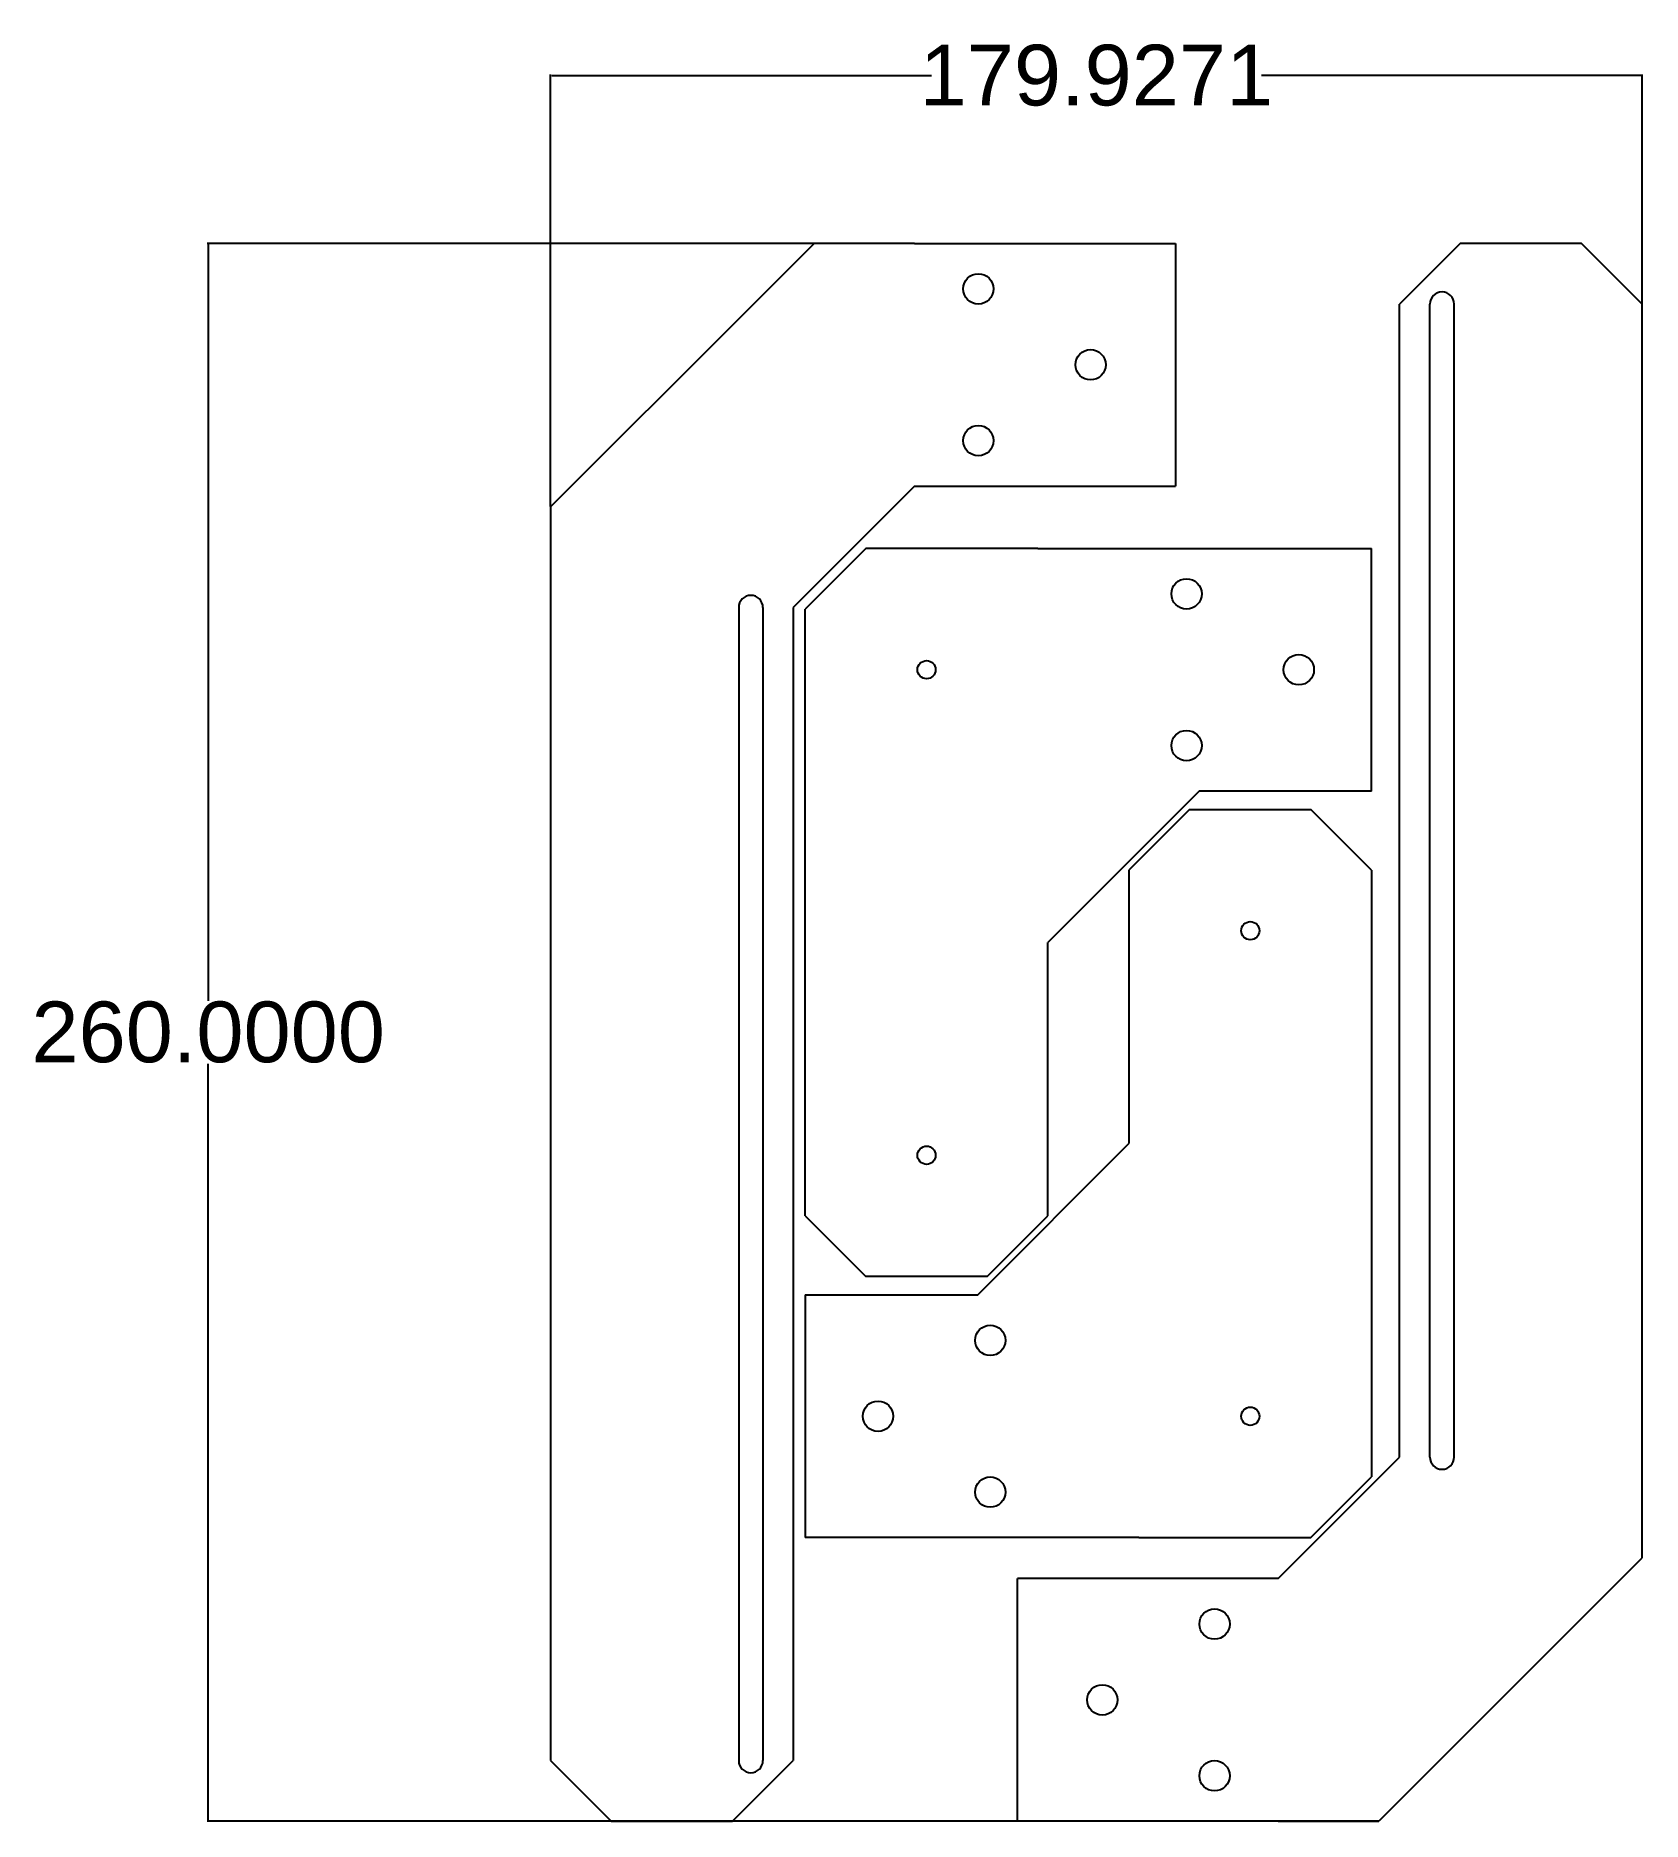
# Model space of a CAD drawing. Header units: inches. Extents: x 13807 to 14071, y 4014 to 4308.
import ezdxf

# ---------------------------------------------------------------- set-up
doc = ezdxf.new("R2010")
doc.units = ezdxf.units.IN
doc.header["$MEASUREMENT"] = 0
doc.styles.get("Standard").update_dxf_attribs({"font": 'arial.ttf'})
doc.dimstyles.get("Standard").update_dxf_attribs({"dimtxt": 0.18, "dimasz": 0.18, "dimexe": 0.18, "dimexo": 0.0625, "dimgap": 0.09, "dimtad": 0, "dimtih": 1, "dimtoh": 1, "dimdec": 4, "dimzin": 0, "dimdsep": 46, "dimtxsty": 'Standard', "dimcen": 0.09, "dimadec": 0, "dimazin": 0, "dimtfac": 1, "dimtdec": 4, "dimtofl": 0, "dimtmove": 0, "dimatfit": 3, "dimfxl": 0, "dimtolj": 1, "dimtzin": 0, "dimarcsym": 0})

# ---------------------------------------------------------------- blocks, each defined once
blk = doc.blocks.new('*D4')
at = {"color": 0, "lineweight": -2}
for p, q in [((13891.51, 4230.86), (13891.51, 4302.07)), ((13891.69, 4301.89), (13954.29, 4301.89)), ((14071.25, 4301.89), (14008.65, 4301.89)), ((14071.43, 4264.29), (14071.43, 4302.07))]:
    blk.add_line(p, q, dxfattribs=at)
at = {"color": 0}
for points in [[(13891.69, 4301.92), (13891.69, 4301.86), (13891.51, 4301.89)], [(14071.25, 4301.92), (14071.25, 4301.86), (14071.43, 4301.89)]]:
    blk.add_solid(points, dxfattribs=at)
at = {"layer": 'Defpoints', "color": 0}
for p in [(14071.43, 4301.89), (14071.43, 4264.23), (13891.51, 4230.8)]:
    blk.add_point(p, dxfattribs=at)
at = {"color": 0, "insert": (13981.47, 4301.89), "char_height": 10, "attachment_point": 5}
blk.add_mtext('\\A1;179.9271', dxfattribs=at)
blk = doc.blocks.new('*D5')
at = {"color": 0, "lineweight": -2}
for p, q in [((13934.88, 4274.23), (13834.9, 4274.23)), ((13835.08, 4274.05), (13835.08, 4149.43)), ((13835.08, 4014.41), (13835.08, 4139.04)), ((14027.94, 4014.23), (13834.9, 4014.23))]:
    blk.add_line(p, q, dxfattribs=at)
at = {"color": 0}
for points in [[(13835.05, 4274.05), (13835.11, 4274.05), (13835.08, 4274.23)], [(13835.05, 4014.41), (13835.11, 4014.41), (13835.08, 4014.23)]]:
    blk.add_solid(points, dxfattribs=at)
at = {"layer": 'Defpoints', "color": 0}
for p in [(13934.94, 4274.23), (13835.08, 4014.23), (14028, 4014.23)]:
    blk.add_point(p, dxfattribs=at)
at = {"color": 0, "insert": (13835.08, 4144.23), "char_height": 10, "attachment_point": 5}
blk.add_mtext('\\A1;260.0000', dxfattribs=at)

msp = doc.modelspace()

# ---------------------------------------------------------------- linework, layer by layer
for p, q in [((13923.22233, 4262.51503), (13934.93806, 4274.23076)), ((13951.50661, 4274.23076), (13934.93806, 4274.23076)), ((13951.50661, 4274.23076), (13994.50661, 4274.23076)), ((13994.50661, 4274.23076), (13994.50661, 4234.23076)), ((14041.43371, 4274.23076), (14031.43371, 4264.23076)), ((14061.43371, 4274.23076), (14041.43371, 4274.23076)), ((14071.43371, 4264.23076), (14061.43371, 4274.23076)), ((14031.43371, 4074.23076), (14031.43371, 4264.23076)), ((14036.43371, 4074.23076), (14036.43371, 4264.23076)), ((14040.43371, 4074.23076), (14040.43371, 4264.23076)), ((14071.43371, 4057.66222), (14071.43371, 4264.23076)), ((13923.22233, 4262.51503), (13891.50661, 4230.7993)), ((13951.50661, 4234.23076), (13931.50661, 4214.23076)), ((13951.50661, 4234.23076), (13994.50661, 4234.23076)), ((13891.50661, 4230.7993), (13891.50661, 4024.23076)), ((13943.47189, 4223.97908), (13933.47189, 4213.97908)), ((13971.82424, 4223.97908), (13943.47189, 4223.97908)), ((13971.82424, 4223.97908), (14026.82424, 4223.97908)), ((14026.82424, 4183.97908), (14026.82424, 4223.97908)), ((13922.50661, 4214.23076), (13922.50661, 4024.23076)), ((13926.50661, 4214.23076), (13926.50661, 4024.23076)), ((13931.50661, 4214.23076), (13931.50661, 4024.23076)), ((13933.47189, 4113.97908), (13933.47189, 4213.97908)), ((13998.39279, 4183.97908), (13973.47189, 4159.05818)), ((14026.82424, 4183.97908), (13998.39279, 4183.97908)), ((13996.82424, 4180.97283), (13986.82424, 4170.97283)), ((13996.82424, 4180.97283), (14016.82424, 4180.97283)), ((14026.82424, 4170.97283), (14016.82424, 4180.97283)), ((13986.82424, 4170.97283), (13986.82424, 4125.89372)), ((14026.82424, 4170.97283), (14026.82424, 4070.97283)), ((13973.47189, 4113.97908), (13973.47189, 4159.05818)), ((13961.90335, 4100.97283), (13986.82424, 4125.89372)), ((13933.47189, 4113.97908), (13943.47189, 4103.97908)), ((13963.47189, 4103.97908), (13973.47189, 4113.97908)), ((13963.47189, 4103.97908), (13943.47189, 4103.97908)), ((13933.47189, 4100.97283), (13961.90335, 4100.97283)), ((13933.47189, 4100.97283), (13933.47189, 4060.97283)), ((14011.43371, 4054.23076), (14031.43371, 4074.23076)), ((14016.82424, 4060.97283), (14026.82424, 4070.97283)), ((13988.47189, 4060.97283), (13933.47189, 4060.97283)), ((13988.47189, 4060.97283), (14016.82424, 4060.97283)), ((14039.71798, 4025.94649), (14071.43371, 4057.66222)), ((13968.43371, 4014.23076), (13968.43371, 4054.23076)), ((14011.43371, 4054.23076), (13968.43371, 4054.23076)), ((14039.71798, 4025.94649), (14028.00225, 4014.23076)), ((13891.50661, 4024.23076), (13901.50661, 4014.23076)), ((13921.50661, 4014.23076), (13931.50661, 4024.23076)), ((13901.50661, 4014.23076), (13921.50661, 4014.23076)), ((14011.43371, 4014.23076), (13968.43371, 4014.23076)), ((14011.43371, 4014.23076), (14028.00225, 4014.23076))]:
    msp.add_line(p, q)
for centre, radius in [((13962.00661, 4266.73076), 2.5), ((13980.50661, 4254.23076), 2.5), ((13962.00661, 4241.73076), 2.5), ((13996.32424, 4216.47908), 2.5), ((13953.47189, 4203.97908), 1.5), ((14014.82424, 4203.97908), 2.5), ((13996.32424, 4191.47908), 2.5), ((14006.82424, 4160.97283), 1.5), ((13953.47189, 4123.97908), 1.5), ((13963.97189, 4093.47283), 2.5), ((13945.47189, 4080.97283), 2.5), ((14006.82424, 4080.97283), 1.5), ((13963.97189, 4068.47283), 2.5), ((14000.93371, 4046.73076), 2.5), ((13982.43371, 4034.23076), 2.5), ((14000.93371, 4021.73076), 2.5)]:
    msp.add_circle(centre, radius)
for centre, start, end in [((14038.43371, 4264.23076), 0, 180), ((13924.50661, 4214.23076), 0, 180), ((14038.43371, 4074.23076), 180, 0), ((13924.50661, 4024.23076), 180, 0)]:
    msp.add_arc(centre, 2, start, end)

# ---------------------------------------------------------------- dimensions: what is measured, and where the dimension line sits
dim = msp.add_linear_dim(base=(14071.43371, 4301.88677), p1=(13891.50661, 4230.7993), p2=(14071.43371, 4264.23076), dimstyle='Standard', override={"dimtxt": 10})
dim.commit()
dim.dimension.update_dxf_attribs({"geometry": '*D4', "text_midpoint": (13981.47016, 4301.88677)})
dim = msp.add_linear_dim(base=(13835.07884, 4014.23076), p1=(13934.93806, 4274.23076), p2=(14028.00225, 4014.23076), angle=90, dimstyle='Standard', override={"dimtxt": 10})
dim.commit()
dim.dimension.update_dxf_attribs({"geometry": '*D5', "text_midpoint": (13835.07884, 4144.23076)})

doc.saveas('drawing.dxf')
